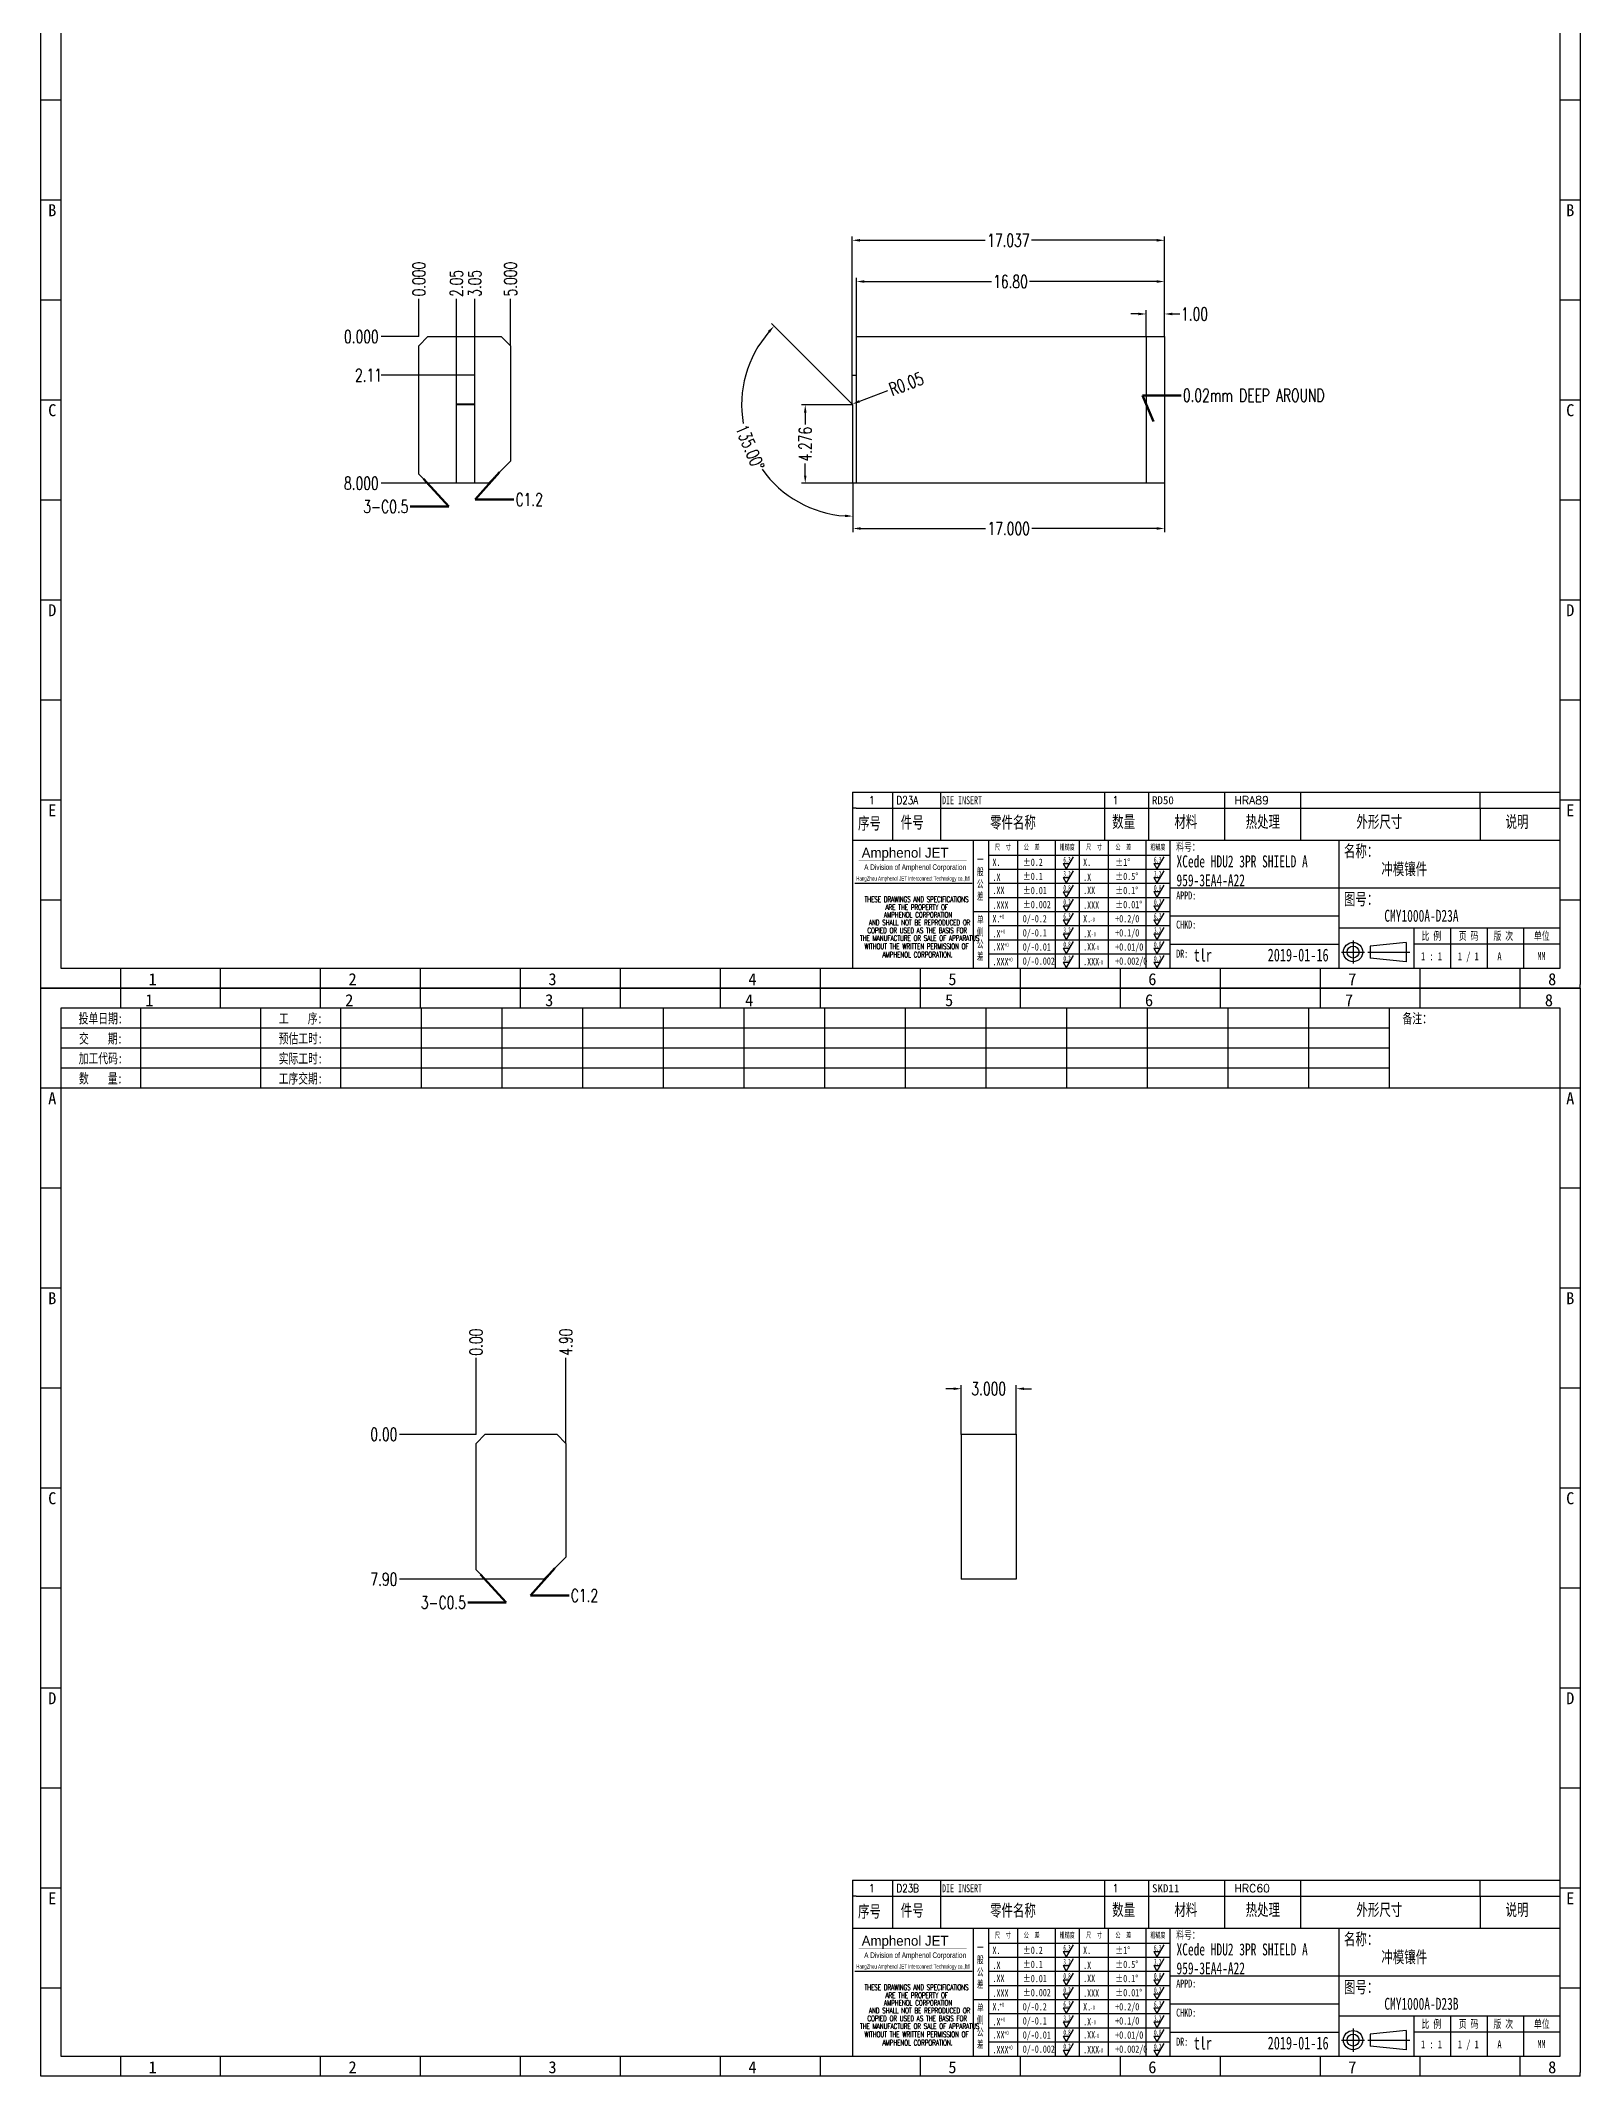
# Model space of a CAD drawing. Header units: millimetres. Extents: x -2852 to 5627, y -2271 to 1849.
# Drawn here: x -2474.4 to -2390.4, y -126.9 to -15.9 of the extents above; entities that cross this region are included whole.
import ezdxf
from ezdxf.enums import TextEntityAlignment as Align

# ---------------------------------------------------------------- set-up
doc = ezdxf.new("R2010")
doc.units = ezdxf.units.MM
doc.header["$PDSIZE"] = 3
doc.layers.add('1', color=7, linetype='Continuous')
doc.layers.add('41', color=1, linetype='Continuous')
doc.styles.add('CH', font='仿宋_GB2312_0.ttf')
doc.styles.add('jet02', font='simplex.shx', dxfattribs={"width": 0.7})
doc.styles.add('SIMPLEX', font='SIMPLEX')
doc.styles.get("Standard").update_dxf_attribs({"font": '仿宋_GB2312_0.ttf', "width": 0.7})
doc.styles.add('TEXTSTYLE_1', font='TRIUMB.TTF')
doc.styles.add('TEXTSTYLE_2', font='TRIUM.TTF')
doc.styles.add('tk', font='', dxfattribs={"width": 0.7})
doc.styles.add('tk 2', font='仿宋_GB2312_0.ttf', dxfattribs={"width": 0.65})
doc.styles.add('tk 4', font='simplex.shx', dxfattribs={"width": 0.65, "bigfont": 'bigfont.shx'})
doc.styles.get('tk').set_extended_font_data('NSimSun')
doc.dimstyles.new('jet02', dxfattribs={"dimtxt": 3.5, "dimasz": 2.1, "dimexe": 1, "dimexo": 0, "dimgap": 0.5, "dimtad": 0, "dimtoh": 1, "dimdec": 3, "dimzin": 9, "dimdsep": 46, "dimtxsty": 'jet02', "dimcen": 0, "dimclrt": 256, "dimazin": 2, "dimtfac": 1, "dimtdec": 3, "dimtofl": 0, "dimtmove": 0, "dimatfit": 1, "dimfxl": 0, "dimarcsym": 0})

# ---------------------------------------------------------------- blocks, each defined once
blk = doc.blocks.new('A3-N')
at = {"layer": '1', "color": 1}
for p, q in [((0, 0), (0, 296.73)), ((0, 296.73), (420, 296.73)), ((21.82, 291.27), (21.82, 296.73)), ((49.09, 291.27), (49.09, 296.73)), ((76.36, 291.27), (76.36, 296.73)), ((103.64, 291.27), (103.64, 296.73)), ((103.64, 291.27), (103.64, 296.73)), ((103.64, 291.27), (103.64, 296.73)), ((130.91, 291.27), (130.91, 296.73)), ((158.18, 291.27), (158.18, 296.73)), ((185.45, 291.27), (185.45, 296.73)), ((212.73, 291.27), (212.73, 296.73)), ((240, 291.27), (240, 296.73)), ((267.27, 291.27), (267.27, 296.73)), ((294.55, 291.27), (294.55, 296.73)), ((321.82, 291.27), (321.82, 296.73)), ((349.09, 291.27), (349.09, 296.73)), ((376.36, 291.27), (376.36, 296.73)), ((403.64, 291.27), (403.64, 296.73)), ((420, 296.73), (420, 1)), ((5.45, 269.45), (0, 269.45)), ((420, 269.45), (414.55, 269.45)), ((5.45, 242.18), (0, 242.18)), ((420, 242.18), (414.55, 242.18)), ((5.45, 214.91), (0, 214.91)), ((420, 214.91), (414.55, 214.91)), ((5.45, 187.64), (0, 187.64)), ((420, 187.64), (414.55, 187.64)), ((5.45, 160.36), (0, 160.36)), ((420, 160.36), (414.55, 160.36)), ((5.45, 133.09), (0, 133.09)), ((420, 133.09), (414.55, 133.09)), ((5.45, 105.82), (0, 105.82)), ((420, 105.82), (414.55, 105.82)), ((5.45, 78.55), (0, 78.55)), ((420, 78.55), (414.55, 78.55)), ((5.45, 51.27), (0, 51.27)), ((420, 51.27), (414.55, 51.27)), ((222.45, 49.09), (221.45, 49.09)), ((221.45, 49.09), (221.45, 40.36)), ((222.45, 49.09), (414.55, 49.09)), ((232.36, 49.09), (232.36, 40.36)), ((245.45, 49.09), (245.45, 40.36)), ((290.18, 49.09), (290.18, 40.36)), ((302.18, 49.09), (302.18, 40.36)), ((322.91, 49.09), (322.91, 40.36)), ((343.64, 49.09), (343.64, 40.36)), ((392.73, 40.36), (392.73, 49.09)), ((258.55, 40.36), (258.55, 5.44)), ((266.45, 40.36), (266.45, 5.44)), ((276.78, 40.36), (276.78, 5.45)), ((291.18, 40.36), (291.18, 5.45)), ((301.51, 40.37), (301.51, 5.46)), ((308.01, 40.36), (308.01, 5.45)), ((354.09, 40.36), (354.09, 5.45)), ((308.01, 32.39), (258.55, 32.39)), ((308.01, 28.54), (258.55, 28.54)), ((5.45, 24), (0, 24)), ((308.01, 24.69), (258.55, 24.69)), ((414.55, 27.27), (308.01, 27.27)), ((420, 24), (414.55, 24)), ((308.01, 16.99), (258.55, 16.99)), ((354.09, 19.63), (308.01, 19.63)), ((308.01, 13.14), (258.55, 13.14)), ((308.01, 11.99), (354.09, 11.99)), ((414.55, 16.36), (354.09, 16.36)), ((372.51, 12.49), (362.69, 11.5)), ((362.69, 11.5), (362.69, 8.23)), ((372.51, 12.49), (372.51, 7.25)), ((374.55, 16.36), (374.55, 5.45)), ((414.55, 12), (374.55, 12)), ((384.55, 16.36), (384.55, 5.45)), ((394.55, 16.36), (394.55, 5.45)), ((404.55, 16.36), (404.55, 5.45)), ((308.01, 9.29), (258.55, 9.29)), ((372.51, 7.25), (362.69, 8.23)), ((1, 0), (0, 0)), ((420, 0), (1, 0)), ((21.82, 0), (21.82, 5.45)), ((49.09, 0), (49.09, 5.45)), ((76.36, 0), (76.36, 5.45)), ((103.64, 0), (103.64, 5.45)), ((130.91, 0), (130.91, 5.45)), ((158.18, 0), (158.18, 5.45)), ((185.45, 0), (185.45, 5.45)), ((212.73, 0), (212.73, 5.45)), ((240, 0), (240, 5.45)), ((267.27, 0), (267.27, 5.45)), ((294.55, 0), (294.55, 5.45)), ((321.82, 0), (321.82, 5.45)), ((349.09, 0), (349.09, 5.45)), ((376.36, 0), (376.36, 5.45)), ((403.64, 0), (403.64, 5.45)), ((420, 0), (420, 1))]:
    blk.add_line(p, q, dxfattribs=at)
at = {"layer": '1'}
for p, q in [((414.55, 278.18), (414.55, 284.73)), ((221.45, 40.36), (221.45, 5.45)), ((221.45, 40.36), (414.55, 40.36)), ((221.45, 40.36), (414.55, 40.36)), ((254.41, 40.36), (254.41, 5.45)), ((283.28, 40.36), (283.28, 5.45)), ((308.01, 36.24), (258.55, 36.24)), ((222.08, 28.67), (254.12, 28.67)), ((308.01, 20.84), (254.41, 20.84))]:
    blk.add_line(p, q, dxfattribs=at)
at = {"layer": '1', "color": 1, "ltscale": 0.05}
for p, q in [((278.93, 34.04), (279.79, 32.56)), ((278.93, 34.04), (280.65, 34.04)), ((281.68, 35.84), (279.79, 32.56)), ((303.66, 34.05), (304.52, 32.56)), ((303.66, 34.05), (305.38, 34.05)), ((306.41, 35.84), (304.52, 32.56)), ((278.93, 30.19), (279.79, 28.71)), ((278.93, 30.19), (280.65, 30.19)), ((281.68, 31.99), (279.79, 28.71)), ((281.68, 28.14), (279.79, 24.86)), ((303.66, 30.2), (305.38, 30.2)), ((303.66, 30.2), (304.52, 28.71)), ((306.41, 31.99), (304.52, 28.71)), ((306.41, 28.14), (304.52, 24.86)), ((278.93, 26.34), (279.79, 24.86)), ((278.93, 26.34), (280.65, 26.34)), ((278.93, 22.49), (280.65, 22.49)), ((278.93, 22.49), (279.79, 21.01)), ((281.68, 24.29), (279.79, 21.01)), ((303.66, 26.35), (304.52, 24.86)), ((303.66, 26.35), (305.38, 26.35)), ((303.66, 22.5), (305.38, 22.5)), ((303.66, 22.5), (304.52, 21.01)), ((306.41, 24.29), (304.52, 21.01)), ((278.93, 18.66), (279.79, 17.17)), ((278.93, 18.66), (280.65, 18.66)), ((281.68, 20.45), (279.79, 17.17)), ((303.66, 18.66), (304.52, 17.18)), ((303.66, 18.66), (305.38, 18.66)), ((306.41, 20.46), (304.52, 17.18)), ((278.93, 14.81), (280.65, 14.81)), ((278.93, 14.81), (279.79, 13.32)), ((281.68, 16.6), (279.79, 13.32)), ((281.68, 12.75), (279.79, 9.47)), ((303.66, 14.81), (305.38, 14.81)), ((303.66, 14.81), (304.52, 13.33)), ((306.41, 16.61), (304.52, 13.33)), ((306.41, 12.76), (304.52, 9.48)), ((278.93, 10.96), (279.79, 9.47)), ((278.93, 10.96), (280.65, 10.96)), ((278.93, 7.11), (279.79, 5.62)), ((278.93, 7.11), (280.65, 7.11)), ((281.68, 8.9), (279.79, 5.62)), ((303.66, 10.96), (304.52, 9.48)), ((303.66, 10.96), (305.38, 10.96)), ((303.66, 7.11), (305.38, 7.11)), ((303.66, 7.11), (304.52, 5.63)), ((306.41, 8.91), (304.52, 5.63))]:
    blk.add_line(p, q, dxfattribs=at)
at = {"layer": '1', "color": 1, "ltscale": 0.1}
for p, q in [((358.01, 13.02), (358.01, 6.71)), ((354.86, 9.87), (361.17, 9.87)), ((362.03, 9.87), (373.54, 9.87))]:
    blk.add_line(p, q, dxfattribs=at)
at = {"layer": '1'}
blk.add_lwpolyline([(221.45, 5.45), (414.55, 5.45), (414.55, 291.27), (5.45, 291.27), (5.45, 5.45), (414.55, 5.45)], dxfattribs=at)
at = {"layer": '1', "color": 7, "linetype": 'Continuous', "const_width": 0.123}
blk.add_lwpolyline([(223.11, 34.74), (252.6, 34.76)], dxfattribs=at)
at = {"layer": '1', "color": 1}
for radius in [2.62, 1.64]:
    blk.add_circle((358.01, 9.87), radius, dxfattribs=at)
at = {"layer": '41'}
for p, q in [((27.27, 291.27), (27.27, 269.45)), ((60, 291.27), (60, 269.45)), ((81.82, 291.27), (81.82, 269.45)), ((103.82, 291.27), (103.82, 269.45)), ((125.82, 291.27), (125.82, 269.45)), ((147.82, 291.27), (147.82, 269.45)), ((169.82, 291.27), (169.82, 269.45)), ((191.82, 291.27), (191.82, 269.45)), ((213.82, 291.27), (213.82, 269.45)), ((235.82, 291.27), (235.82, 269.45)), ((257.82, 291.27), (257.82, 269.45)), ((279.82, 291.27), (279.82, 269.45)), ((301.82, 291.27), (301.82, 269.45)), ((323.82, 291.27), (323.82, 269.45)), ((345.82, 291.27), (345.82, 269.45)), ((367.82, 291.27), (367.82, 269.45)), ((367.82, 285.82), (5.45, 285.82)), ((367.82, 280.36), (5.45, 280.36)), ((367.82, 274.91), (5.45, 274.91)), ((414.55, 269.45), (5.45, 269.45))]:
    blk.add_line(p, q, dxfattribs=at)
at = {"layer": '1', "color": 1}
for s, p in [('1', (29.64, 295.11)), ('2', (84.18, 295.11)), ('3', (138.73, 295.11)), ('4', (193.27, 295.11)), ('5', (247.82, 295.11)), ('6', (302.36, 295.11)), ('7', (356.91, 295.11)), ('8', (411.45, 295.11)), ('1', (30.53, 4.11)), ('2', (85.08, 4.11)), ('3', (139.62, 4.11)), ('4', (194.17, 4.11)), ('5', (248.72, 4.11)), ('6', (303.26, 4.11)), ('7', (357.81, 4.11)), ('8', (412.35, 4.11))]:
    blk.add_text(s, height=3.27, dxfattribs=at).set_placement(p, align=Align.TOP_CENTER)
at = {"layer": '1', "style": 'tk', "width": 0.7}
for s, p in [('投单日期:', (16.36, 288.55)), ('工    序:', (70.91, 288.55)), ('备注：', (375.51, 288.55)), ('交    期:', (16.36, 283.09)), ('预估工时:', (70.91, 283.09)), ('加工代码:', (16.36, 277.64)), ('实际工时:', (70.91, 277.64)), ('数    量:', (16.36, 272.18)), ('工序交期:', (70.91, 272.18))]:
    blk.add_text(s, height=2.727, dxfattribs=at).set_placement(p, align=Align.MIDDLE)
at = {"layer": '1', "color": 1}
for s, p in [('A', (2.04, 268.36)), ('B', (2.04, 213.82)), ('C', (2.04, 159.27)), ('D', (2.04, 104.73)), ('E', (2.04, 50.18))]:
    blk.add_text(s, height=3.27, dxfattribs=at).set_placement(p, align=Align.TOP_LEFT)
for s, p in [('A', (418.37, 268.36)), ('B', (418.37, 213.82)), ('C', (418.37, 159.27)), ('D', (418.37, 104.73)), ('E', (418.37, 50.18))]:
    blk.add_text(s, height=3.27, dxfattribs=at).set_placement(p, align=Align.TOP_RIGHT)
at = {"layer": '1', "color": 1, "style": 'tk 2', "width": 0.7}
for s, height, p in [('序号', 3.273, (222.96, 43.34)), ('件号', 3.273, (234.62, 43.61)), ('零件名称', 3.273, (258.97, 43.61)), ('数量', 3.273, (292.3, 43.78)), ('材料', 3.273, (309.27, 43.78)), ('热处理', 3.273, (328.71, 43.78)), ('外形尺寸', 3.273, (358.94, 43.78)), ('说明', 3.273, (399.61, 43.78)), ('料号：', 2.182, (309.77, 37.46)), ('名称：', 3.273, (355.52, 35.79)), ('图号：', 3.273, (355.52, 22.7)), ('比 例', 2.182, (376.69, 13.18)), ('页 码', 2.182, (386.85, 13.18)), ('版 次', 2.182, (396.31, 13.18)), ('单位', 2.182, (407.35, 13.18))]:
    blk.add_text(s, height=height, dxfattribs=at).set_placement(p)
at = {"layer": '1', "color": 7, "linetype": 'Continuous', "style": 'TEXTSTYLE_1'}
blk.add_text('Amphenol JET', height=2.7, dxfattribs=at).set_placement((223.96, 35.61))
at = {"layer": '1', "color": 7, "linetype": 'Continuous'}
for s, height, style, width, p in [('A Division of Amphenol Corporation', 1.5, 'TEXTSTYLE_2', 0.7, (224.64, 32.29)), ('HangZhou Amphenol JET Interconnect Technology co.,ltd ', 1.2, 'TEXTSTYLE_2', 0.6, (222.47, 29.36)), ('THESE DRAWINGS AND SPECIFICATIONS', 1.5, 'tk 4', 0.6, (224.73, 23.52)), ('ARE THE PROPERTY OF', 1.5, 'tk 4', 0.6, (230.45, 21.35)), ('AND SHALL NOT BE REPRODUCED OR', 1.5, 'tk 4', 0.6, (225.95, 17.17)), ('AMPHENOL CORPORATION', 1.5, 'tk 4', 0.6, (230.04, 19.27)), ('THE MANUFACTURE OR SALE OF APPARATUS', 1.5, 'tk 4', 0.6, (223.5, 12.92)), ('WITHOUT THE WRITTEN PERMISSION OF', 1.5, 'tk 4', 0.6, (224.73, 10.67)), ('COPIED OR USED AS THE BASIS FOR', 1.5, 'tk 4', 0.6, (225.54, 15.02)), ('AMPHENOL CORPORATION.', 1.5, 'tk 4', 0.6, (229.63, 8.4))]:
    blk.add_text(s, height=height, dxfattribs=dict(at, style=style, width=width)).set_placement(p)
at = {"layer": '1', "color": 1, "style": 'tk 2', "width": 0.7}
for s, p in [('X.', (259.64, 34.37)), ('%%P0.2', (267.9, 34.37)), ('X.', (284.37, 34.37)), ('%%P1%%D', (293.12, 34.37)), ('.X', (259.64, 30.28)), ('%%P0.1', (267.9, 30.52)), ('%%P0.01', (267.9, 26.67)), ('.X', (284.37, 30.28)), ('%%P0.5%%D', (293.12, 30.52)), ('%%P0.1%%D', (293.12, 26.67)), ('.XX', (259.64, 26.71)), ('.XXX', (259.64, 22.68)), ('%%P0.002', (267.9, 22.82)), ('.XX', (284.37, 26.71)), ('.XXX', (284.37, 22.68)), ('%%P0.01%%D', (293.12, 22.82)), ('X.', (259.64, 18.97)), ('0/-0.2', (267.9, 18.97)), ('X.', (284.37, 18.97)), ('+0.2/0', (293.12, 18.97)), ('.X', (259.64, 14.88)), ('.XX', (259.64, 11.31)), ('0/-0.1', (267.9, 15.12)), ('0/-0.01', (267.9, 11.27)), ('.X', (284.37, 14.88)), ('.XX', (284.37, 11.31)), ('+0.1/0', (293.12, 15.12)), ('+0.01/0', (293.12, 11.27)), ('.XXX', (259.64, 7.28)), ('0/-0.002', (267.9, 7.42)), ('.XXX', (284.37, 7.28)), ('+0.002/0', (293.12, 7.42))]:
    blk.add_text(s, height=2, dxfattribs=at).set_placement(p, align=Align.MIDDLE_LEFT)
at = {"layer": '1', "color": 1, "ltscale": 0.05, "style": 'tk 2', "width": 0.5}
for s, p in [('6.3', (279.01, 34.26)), ('6.3', (303.74, 34.27)), ('3.2', (279.01, 30.41)), ('0.8', (279.01, 26.56)), ('3.2', (303.74, 30.42)), ('0.8', (303.74, 26.57)), ('0.2', (279.01, 22.71)), ('0.2', (303.74, 22.72)), ('6.3', (279.01, 18.87)), ('6.3', (303.74, 18.88)), ('3.2', (279.01, 15.02)), ('0.8', (279.01, 11.17)), ('3.2', (303.74, 15.03)), ('0.8', (303.74, 11.18)), ('0.2', (279.01, 7.32)), ('0.2', (303.74, 7.33))]:
    blk.add_text(s, height=1.6, dxfattribs=at).set_placement(p)
at = {"layer": '1', "style": 'tk 2', "width": 0.7}
for s, p in [('APPD:', (309.77, 24.21)), ('CHKD:', (309.77, 16.27)), ('DR:', (309.77, 8.35))]:
    blk.add_text(s, height=2.182, dxfattribs=at).set_placement(p)
at = {"layer": '1', "color": 7, "style": 'tk 2', "width": 0.7}
blk.add_text('MM', height=2.182, dxfattribs=at).set_placement((408.31, 7.75))
at = {"layer": '1', "color": 1, "ltscale": 0.05, "char_height": 1.5, "width": 6.3627, "attachment_point": 1, "style": 'tk 2'}
for s, insert in [('尺  寸', (260.31, 39.25)), ('公  差', (268.17, 39.25)), ('粗糙度', (277.98, 39.25)), ('尺  寸', (285.2, 39.25)), ('公  差', (293.18, 39.25)), ('粗糙度', (302.71, 39.26))]:
    blk.add_mtext(s, dxfattribs=dict(at, insert=insert))
at = {"layer": '1', "ltscale": 0.05, "char_height": 2, "width": 2.5195, "attachment_point": 1, "style": 'tk 2'}
for s, insert in [('一般公差', (255.39, 36.11)), ('单侧公差', (255.39, 19.71))]:
    blk.add_mtext(s, dxfattribs=dict(at, insert=insert))
at = {"layer": '1', "color": 1, "ltscale": 0.05, "char_height": 1.2, "width": 5.1396, "attachment_point": 1, "line_spacing_factor": 0.8, "style": 'tk 2'}
for s, insert in [('+0', (261.58, 20.13)), ('-0', (286.31, 19.33)), ('+0', (261.88, 16.09)), ('+0', (262.79, 12.45)), ('-0', (286.61, 15.29)), ('-0', (287.51, 11.65)), ('+0', (263.87, 8.44)), ('-0', (288.59, 7.64))]:
    blk.add_mtext(s, dxfattribs=dict(at, insert=insert))
at = {"layer": '1', "style": 'tk 2', "width": 0.7}
for tag, p in [('PATR-NO1', (309.84, 32.96)), ('TITLE', (365.74, 30.9)), ('PATR-NO2', (309.84, 27.81)), ('DWG-NO:', (366.54, 18.14))]:
    blk.add_attdef(tag, p, '', height=3.27, dxfattribs=at)
at = {"layer": '1', "color": 1, "style": 'tk 2', "width": 0.7}
for tag, p in [('DRAW', (314.55, 7.27)), ('DATE', (334.72, 7.32))]:
    blk.add_attdef(tag, p, '', height=3.49, dxfattribs=at)
at = {"layer": '1', "style": 'tk 2', "width": 0.7}
for tag, p in [('SCALE', (376.55, 8.73)), ('SHEET', (386.6, 8.72)), ('REV', (397.38, 8.73))]:
    blk.add_attdef(tag, text='', height=2.18, dxfattribs=at).set_placement(p, align=Align.MIDDLE_LEFT)
blk = doc.blocks.new('FB3')
at = {"layer": '1', "color": 1}
for p, q in [((0, 4.36), (193.09, 4.36)), ((0, 4.36), (0, 0)), ((10.91, 4.36), (10.91, 0)), ((24, 4.36), (24, 0)), ((68.73, 4.36), (68.73, 0)), ((80.73, 4.36), (80.73, 0)), ((101.45, 4.36), (101.45, 0)), ((122.18, 4.36), (122.18, 0)), ((171.27, 0), (171.27, 4.36))]:
    blk.add_line(p, q, dxfattribs=at)
at = {"layer": '1'}
for tag, style, p in [('ITEM', 'SIMPLEX', (4.36, 2.18)), ('PARTNO', 'SIMPLEX', (12, 2.18)), ('QTY', 'SIMPLEX', (74.18, 2.18)), ('MATL', 'CH', (81.72, 2.18)), ('FINISH', 'SIMPLEX', (104.17, 2.18)), ('SPEC', 'SIMPLEX', (130.91, 2.18)), ('REMARK', 'SIMPLEX', (174.06, 2.18))]:
    blk.add_attdef(tag, text='', height=2.18, dxfattribs=dict(at, style=style)).set_placement(p, align=Align.MIDDLE_LEFT)
at = {"layer": '1', "style": 'tk', "width": 0.7}
blk.add_attdef('DIE', text='', height=2.18, dxfattribs=at).set_placement((24.43, 2.18), align=Align.MIDDLE_LEFT)
blk = doc.blocks.new('*D991')
at = {"layer": '41', "ltscale": 0.05}
blk.add_line((-1538.57, -2484.45), (-1540.63, -2484.45), dxfattribs=at)
at = {"layer": 'Defpoints', "color": 0, "ltscale": 0.05}
for p in [(-1540.63, -2484.45), (-1538.57, -2484.45), (-1538.57, -2484.45)]:
    blk.add_point(p, dxfattribs=at)
at = {"layer": '41', "ltscale": 0.05, "insert": (-1541.71, -2484.45), "char_height": 0.7, "attachment_point": 5, "style": 'jet02'}
blk.add_mtext('0.000', dxfattribs=at)
blk = doc.blocks.new('*D992')
at = {"layer": '41', "ltscale": 0.05}
blk.add_line((-1538.07, -2492.45), (-1540.63, -2492.45), dxfattribs=at)
at = {"layer": 'Defpoints', "color": 0, "ltscale": 0.05}
for p in [(-1538.57, -2484.45), (-1540.63, -2492.45), (-1538.07, -2492.45)]:
    blk.add_point(p, dxfattribs=at)
at = {"layer": '41', "ltscale": 0.05, "insert": (-1541.71, -2492.45), "char_height": 0.7, "attachment_point": 5, "style": 'jet02'}
blk.add_mtext('8.000', dxfattribs=at)
blk = doc.blocks.new('*D993')
at = {"layer": '41', "ltscale": 0.05}
blk.add_line((-1536.52, -2486.56), (-1540.63, -2486.56), dxfattribs=at)
at = {"layer": 'Defpoints', "color": 0, "ltscale": 0.05}
for p in [(-1538.57, -2484.45), (-1540.63, -2486.56), (-1536.52, -2486.56)]:
    blk.add_point(p, dxfattribs=at)
at = {"layer": '41', "ltscale": 0.05, "insert": (-1541.32, -2486.56), "char_height": 0.7, "attachment_point": 5, "style": 'jet02'}
blk.add_mtext('2.11', dxfattribs=at)
blk = doc.blocks.new('*D994')
at = {"layer": '41', "ltscale": 0.05}
blk.add_line((-1538.57, -2484.45), (-1538.57, -2482.4), dxfattribs=at)
at = {"layer": 'Defpoints', "color": 0, "ltscale": 0.05}
for p in [(-1538.57, -2482.4), (-1538.57, -2484.45), (-1538.57, -2484.45)]:
    blk.add_point(p, dxfattribs=at)
at = {"layer": '41', "ltscale": 0.05, "insert": (-1538.57, -2481.32), "char_height": 0.7, "attachment_point": 5, "rotation": 90, "style": 'jet02'}
blk.add_mtext('0.000', dxfattribs=at)
blk = doc.blocks.new('*D995')
at = {"layer": '41', "ltscale": 0.05}
blk.add_line((-1536.52, -2486.56), (-1536.52, -2482.4), dxfattribs=at)
at = {"layer": 'Defpoints', "color": 0, "ltscale": 0.05}
for p in [(-1536.52, -2482.4), (-1538.57, -2484.45), (-1536.52, -2486.56)]:
    blk.add_point(p, dxfattribs=at)
at = {"layer": '41', "ltscale": 0.05, "insert": (-1536.52, -2481.55), "char_height": 0.7, "attachment_point": 5, "rotation": 90, "style": 'jet02'}
blk.add_mtext('2.05', dxfattribs=at)
blk = doc.blocks.new('*D996')
at = {"layer": '41', "ltscale": 0.05}
blk.add_line((-1535.52, -2486.56), (-1535.52, -2482.4), dxfattribs=at)
at = {"layer": 'Defpoints', "color": 0, "ltscale": 0.05}
for p in [(-1535.52, -2482.4), (-1538.57, -2484.45), (-1535.52, -2486.56)]:
    blk.add_point(p, dxfattribs=at)
at = {"layer": '41', "ltscale": 0.05, "insert": (-1535.52, -2481.55), "char_height": 0.7, "attachment_point": 5, "rotation": 90, "style": 'jet02'}
blk.add_mtext('3.05', dxfattribs=at)
blk = doc.blocks.new('*D997')
at = {"layer": '41', "ltscale": 0.05}
blk.add_line((-1533.57, -2484.95), (-1533.57, -2482.4), dxfattribs=at)
at = {"layer": 'Defpoints', "color": 0, "ltscale": 0.05}
for p in [(-1533.57, -2482.4), (-1538.57, -2484.45), (-1533.57, -2484.95)]:
    blk.add_point(p, dxfattribs=at)
at = {"layer": '41', "ltscale": 0.05, "insert": (-1533.57, -2481.32), "char_height": 0.7, "attachment_point": 5, "rotation": 90, "style": 'jet02'}
blk.add_mtext('5.000', dxfattribs=at)
blk = doc.blocks.new('*D998')
at = {"layer": '41', "ltscale": 0.05}
for p, q in [((-1514.89, -2492.45), (-1514.89, -2495.12)), ((-1497.89, -2492.45), (-1497.89, -2495.12)), ((-1514.47, -2494.92), (-1507.66, -2494.92)), ((-1498.31, -2494.92), (-1505.13, -2494.92))]:
    blk.add_line(p, q, dxfattribs=at)
for points in [[(-1514.47, -2494.85), (-1514.47, -2494.99), (-1514.89, -2494.92)], [(-1498.31, -2494.85), (-1498.31, -2494.99), (-1497.89, -2494.92)]]:
    blk.add_solid(points, dxfattribs=at)
at = {"layer": 'Defpoints', "color": 0, "ltscale": 0.05}
for p in [(-1514.89, -2492.45), (-1497.89, -2492.45), (-1497.89, -2494.92)]:
    blk.add_point(p, dxfattribs=at)
at = {"layer": '41', "ltscale": 0.05, "insert": (-1506.39, -2494.92), "char_height": 0.7, "attachment_point": 5, "style": 'jet02'}
blk.add_mtext('17.000', dxfattribs=at)
blk = doc.blocks.new('*D999')
at = {"layer": '41', "ltscale": 0.05}
for p, q in [((-1514.69, -2484.45), (-1514.69, -2481.25)), ((-1514.27, -2481.45), (-1507.33, -2481.45)), ((-1498.31, -2481.45), (-1505.26, -2481.45)), ((-1497.89, -2484.45), (-1497.89, -2481.25))]:
    blk.add_line(p, q, dxfattribs=at)
for points in [[(-1514.27, -2481.38), (-1514.27, -2481.52), (-1514.69, -2481.45)], [(-1498.31, -2481.38), (-1498.31, -2481.52), (-1497.89, -2481.45)]]:
    blk.add_solid(points, dxfattribs=at)
at = {"layer": 'Defpoints', "color": 0, "ltscale": 0.05}
for p in [(-1497.89, -2481.45), (-1514.69, -2484.45), (-1497.89, -2484.45)]:
    blk.add_point(p, dxfattribs=at)
at = {"layer": '41', "ltscale": 0.05, "insert": (-1506.29, -2481.45), "char_height": 0.7, "attachment_point": 5, "style": 'jet02'}
blk.add_mtext('16.80', dxfattribs=at)
blk = doc.blocks.new('*D1000')
at = {"layer": '41', "ltscale": 0.05}
for p, q in [((-1499.31, -2483.22), (-1499.73, -2483.22)), ((-1498.89, -2484.45), (-1498.89, -2483.02)), ((-1497.89, -2484.45), (-1497.89, -2483.02)), ((-1497.47, -2483.22), (-1497.05, -2483.22))]:
    blk.add_line(p, q, dxfattribs=at)
for points in [[(-1499.31, -2483.15), (-1499.31, -2483.29), (-1498.89, -2483.22)], [(-1497.47, -2483.15), (-1497.47, -2483.29), (-1497.89, -2483.22)]]:
    blk.add_solid(points, dxfattribs=at)
at = {"layer": 'Defpoints', "color": 0, "ltscale": 0.05}
for p in [(-1497.89, -2483.22), (-1498.89, -2484.45), (-1497.89, -2484.45)]:
    blk.add_point(p, dxfattribs=at)
at = {"layer": '41', "ltscale": 0.05, "insert": (-1496.25, -2483.22), "char_height": 0.7, "attachment_point": 5, "style": 'jet02'}
blk.add_mtext('1.00', dxfattribs=at)
blk = doc.blocks.new('*D1001')
at = {"layer": '41', "ltscale": 0.05}
for p, q in [((-1514.93, -2486.56), (-1514.93, -2479)), ((-1514.51, -2479.2), (-1507.68, -2479.2)), ((-1498.31, -2479.2), (-1505.15, -2479.2)), ((-1497.89, -2484.45), (-1497.89, -2479))]:
    blk.add_line(p, q, dxfattribs=at)
for points in [[(-1514.51, -2479.13), (-1514.51, -2479.27), (-1514.93, -2479.2)], [(-1498.31, -2479.13), (-1498.31, -2479.27), (-1497.89, -2479.2)]]:
    blk.add_solid(points, dxfattribs=at)
at = {"layer": 'Defpoints', "color": 0, "ltscale": 0.05}
for p in [(-1497.89, -2479.2), (-1497.89, -2484.45), (-1514.93, -2486.56)]:
    blk.add_point(p, dxfattribs=at)
at = {"layer": '41', "ltscale": 0.05, "insert": (-1506.41, -2479.2), "char_height": 0.7, "attachment_point": 5, "style": 'jet02'}
blk.add_mtext('17.037', dxfattribs=at)
blk = doc.blocks.new('*D1002')
at = {"layer": '41', "ltscale": 0.05}
for p, q in [((-1514.89, -2488.18), (-1517.69, -2488.18)), ((-1517.49, -2488.6), (-1517.49, -2489.25)), ((-1517.49, -2492.03), (-1517.49, -2491.38)), ((-1514.89, -2492.45), (-1517.69, -2492.45))]:
    blk.add_line(p, q, dxfattribs=at)
for points in [[(-1517.56, -2488.6), (-1517.42, -2488.6), (-1517.49, -2488.18)], [(-1517.56, -2492.03), (-1517.42, -2492.03), (-1517.49, -2492.45)]]:
    blk.add_solid(points, dxfattribs=at)
at = {"layer": 'Defpoints', "color": 0, "ltscale": 0.05}
for p in [(-1514.89, -2488.18), (-1517.49, -2492.45), (-1514.89, -2492.45)]:
    blk.add_point(p, dxfattribs=at)
at = {"layer": '41', "ltscale": 0.05, "insert": (-1517.49, -2490.32), "char_height": 0.7, "attachment_point": 5, "rotation": 90, "style": 'jet02'}
blk.add_mtext('4.276', dxfattribs=at)
blk = doc.blocks.new('*D1003')
at = {"layer": '41', "ltscale": 0.05}
for p, q in [((-1514.93, -2488.14), (-1519.33, -2483.74)), ((-1514.89, -2492.45), (-1514.89, -2494.45))]:
    blk.add_line(p, q, dxfattribs=at)
for start, end in [(138.965, 189.6666), (215.3334, 266.035)]:
    blk.add_arc((-1514.89, -2488.18), 6.07, start, end, dxfattribs=at)
for points in [[(-1519.52, -2484.14), (-1519.42, -2484.24), (-1519.19, -2483.88)], [(-1515.31, -2494.16), (-1515.32, -2494.3), (-1514.89, -2494.25)]]:
    blk.add_solid(points, dxfattribs=at)
at = {"layer": 'Defpoints', "color": 0, "ltscale": 0.05}
for p in [(-1520.96, -2488.18), (-1514.93, -2488.14), (-1514.89, -2488.18), (-1514.89, -2488.18), (-1514.89, -2492.45)]:
    blk.add_point(p, dxfattribs=at)
at = {"layer": '41', "ltscale": 0.05, "insert": (-1520.5, -2490.5), "char_height": 0.7, "attachment_point": 5, "rotation": 292.5, "style": 'jet02'}
blk.add_mtext('135.00°', dxfattribs=at)
blk = doc.blocks.new('*D1004')
at = {"layer": '41', "ltscale": 0.05}
blk.add_line((-1513, -2487.41), (-1514.53, -2487.99), dxfattribs=at)
blk.add_solid([(-1514.56, -2487.92), (-1514.51, -2488.05), (-1514.93, -2488.14)], dxfattribs=at)
at = {"layer": 'Defpoints', "color": 0, "ltscale": 0.05}
for p in [(-1514.88, -2488.12), (-1514.93, -2488.14)]:
    blk.add_point(p, dxfattribs=at)
at = {"layer": '41', "ltscale": 0.05, "insert": (-1511.98, -2487.03), "char_height": 0.7, "attachment_point": 5, "rotation": 20.576, "style": 'jet02'}
blk.add_mtext('R0.05', dxfattribs=at)
blk = doc.blocks.new('*D1005')
at = {"layer": '41', "ltscale": 0.05}
blk.add_line((-1535.45, -2544.33), (-1539.63, -2544.33), dxfattribs=at)
at = {"layer": 'Defpoints', "color": 0, "ltscale": 0.05}
for p in [(-1539.63, -2544.33), (-1535.45, -2544.33), (-1535.45, -2544.33)]:
    blk.add_point(p, dxfattribs=at)
at = {"layer": '41', "ltscale": 0.05, "insert": (-1540.48, -2544.33), "char_height": 0.7, "attachment_point": 5, "style": 'jet02'}
blk.add_mtext('0.00', dxfattribs=at)
blk = doc.blocks.new('*D1006')
at = {"layer": '41', "ltscale": 0.05}
blk.add_line((-1534.95, -2552.23), (-1539.63, -2552.23), dxfattribs=at)
at = {"layer": 'Defpoints', "color": 0, "ltscale": 0.05}
for p in [(-1535.45, -2544.33), (-1539.63, -2552.23), (-1534.95, -2552.23)]:
    blk.add_point(p, dxfattribs=at)
at = {"layer": '41', "ltscale": 0.05, "insert": (-1540.48, -2552.23), "char_height": 0.7, "attachment_point": 5, "style": 'jet02'}
blk.add_mtext('7.90', dxfattribs=at)
blk = doc.blocks.new('*D1007')
at = {"layer": '41', "ltscale": 0.05}
blk.add_line((-1535.45, -2544.33), (-1535.45, -2540.15), dxfattribs=at)
at = {"layer": 'Defpoints', "color": 0, "ltscale": 0.05}
for p in [(-1535.45, -2540.15), (-1535.45, -2544.33), (-1535.45, -2544.33)]:
    blk.add_point(p, dxfattribs=at)
at = {"layer": '41', "ltscale": 0.05, "insert": (-1535.45, -2539.3), "char_height": 0.7, "attachment_point": 5, "rotation": 90, "style": 'jet02'}
blk.add_mtext('0.00', dxfattribs=at)
blk = doc.blocks.new('*D1008')
at = {"layer": '41', "ltscale": 0.05}
blk.add_line((-1530.55, -2544.83), (-1530.55, -2540.15), dxfattribs=at)
at = {"layer": 'Defpoints', "color": 0, "ltscale": 0.05}
for p in [(-1530.55, -2540.15), (-1535.45, -2544.33), (-1530.55, -2544.83)]:
    blk.add_point(p, dxfattribs=at)
at = {"layer": '41', "ltscale": 0.05, "insert": (-1530.55, -2539.3), "char_height": 0.7, "attachment_point": 5, "rotation": 90, "style": 'jet02'}
blk.add_mtext('4.90', dxfattribs=at)
blk = doc.blocks.new('*D1009')
at = {"layer": '41', "ltscale": 0.05}
for p, q in [((-1509.4, -2541.84), (-1509.82, -2541.84)), ((-1508.98, -2544.33), (-1508.98, -2541.64)), ((-1505.98, -2544.33), (-1505.98, -2541.64)), ((-1505.56, -2541.84), (-1505.14, -2541.84))]:
    blk.add_line(p, q, dxfattribs=at)
for points in [[(-1509.4, -2541.77), (-1509.4, -2541.91), (-1508.98, -2541.84)], [(-1505.56, -2541.77), (-1505.56, -2541.91), (-1505.98, -2541.84)]]:
    blk.add_solid(points, dxfattribs=at)
at = {"layer": 'Defpoints', "color": 0, "ltscale": 0.05}
for p in [(-1508.98, -2541.84), (-1508.98, -2544.33), (-1505.98, -2544.33)]:
    blk.add_point(p, dxfattribs=at)
at = {"layer": '41', "ltscale": 0.05, "insert": (-1507.48, -2541.84), "char_height": 0.7, "attachment_point": 5, "style": 'jet02'}
blk.add_mtext('3.000', dxfattribs=at)

msp = doc.modelspace()

# ---------------------------------------------------------------- linework, layer by layer
at = {"layer": '1', "ltscale": 0.05}
for p, q in [((-2429.901, -40.0232), (-2429.901, -32.0232)), ((-2429.901, -32.0232), (-2413.101, -32.0232)), ((-2413.101, -32.0232), (-2413.101, -40.0232)), ((-2450.7315, -34.1332), (-2451.7315, -34.1332)), ((-2451.7315, -40.0232), (-2451.7315, -34.1332)), ((-2450.7315, -40.0232), (-2450.7315, -34.1332)), ((-2430.1385, -35.689), (-2430.1385, -34.1332)), ((-2430.1385, -34.1332), (-2429.901, -34.1332)), ((-2450.7315, -35.7097), (-2451.7315, -35.7097)), ((-2450.7315, -35.7472), (-2451.7315, -35.7472)), ((-2430.101, -35.7472), (-2430.1239, -35.7244)), ((-2430.101, -40.0232), (-2430.101, -35.7472)), ((-2413.101, -40.0232), (-2430.101, -40.0232)), ((-2424.1849, -91.8974), (-2421.1849, -91.8974)), ((-2424.1849, -91.8974), (-2424.1849, -99.7974)), ((-2421.1849, -91.8974), (-2421.1849, -99.7974)), ((-2421.1849, -99.7974), (-2424.1849, -99.7974))]:
    msp.add_line(p, q, dxfattribs=at)
at = {"layer": '1', "color": 3, "ltscale": 0.05}
msp.add_line((-2414.101, -32.0232), (-2414.101, -40.0232), dxfattribs=at)
at = {"layer": '1', "ltscale": 0.05}
for points in [[(-2448.7815, -32.5232), (-2448.7815, -38.8232), (-2449.9815, -40.0232), (-2453.2815, -40.0232), (-2453.7815, -39.5232), (-2453.7815, -32.5232), (-2453.2815, -32.0232), (-2449.2815, -32.0232)], [(-2445.7574, -92.3974), (-2445.7574, -98.5974), (-2446.9574, -99.7974), (-2450.1574, -99.7974), (-2450.6574, -99.2974), (-2450.6574, -92.3974), (-2450.1574, -91.8974), (-2446.2574, -91.8974)]]:
    msp.add_lwpolyline(points, close=True, dxfattribs=at)
msp.add_arc((-2430.0885, -35.689), 0.05, 180, 225, dxfattribs=at)

# ---------------------------------------------------------------- block references
at = {"layer": '1', "ltscale": 0.05, "xscale": 0.2000000000000455, "yscale": 0.2000000000000455, "zscale": 0.2000000000000455}
for p, values in [((-2474.4107, -67.5672), {'DWG-NO:': 'CMY1000A-D23A', 'TITLE': '冲模镶件', 'REV': 'A', 'SHEET': '1 / 1', 'DRAW': 'tlr', 'DATE': '2019-01-16', 'PATR-NO1': 'XCede HDU2 3PR SHIELD A', 'PATR-NO2': '959-3EA4-A22', 'SCALE': '1 : 1'}), ((-2474.4107, -126.9126), {'DWG-NO:': 'CMY1000A-D23B', 'TITLE': '冲模镶件', 'REV': 'A', 'SHEET': '1 / 1', 'DRAW': 'tlr', 'DATE': '2019-01-16', 'PATR-NO1': 'XCede HDU2 3PR SHIELD A', 'PATR-NO2': '959-3EA4-A22', 'SCALE': '1 : 1'})]:
    msp.add_blockref('A3-N', p, dxfattribs=at).add_auto_attribs(values)
at = {"layer": '1', "ltscale": 0.05}
ref = msp.add_blockref('FB3', (-2430.1198, -57.749), dxfattribs=dict(at, xscale=0.2000000000000455, yscale=0.2000000000000455, zscale=0.2000000000000455))
ref.add_attrib('PARTNO', 'D23A', dxfattribs={"height": 0.43636, "style": 'SIMPLEX', "width": 0.8}).set_placement((-2427.7198, -57.3126), align=Align.MIDDLE_LEFT)
ref.add_attrib('ITEM', '1', dxfattribs={"height": 0.4364, "style": 'SIMPLEX'}).set_placement((-2429.2471, -57.3126), align=Align.MIDDLE_LEFT)
ref.add_attrib('DIE', 'DIE INSERT', dxfattribs={"height": 0.43636, "style": 'tk', "width": 0.7}).set_placement((-2425.2338, -57.3126), align=Align.MIDDLE_LEFT)
ref.add_attrib('QTY', '1', dxfattribs={"height": 0.4364, "style": 'SIMPLEX'}).set_placement((-2415.9599, -57.3126), align=Align.MIDDLE_LEFT)
ref.add_attrib('MATL', 'RD50', dxfattribs={"height": 0.43636, "style": 'CH'}).set_placement((-2413.7766, -57.3126), align=Align.MIDDLE_LEFT)
ref.add_attrib('FINISH', 'HRA89', dxfattribs={"height": 0.43636, "style": 'SIMPLEX'}).set_placement((-2409.2853, -57.3126), align=Align.MIDDLE_LEFT)
ref = msp.add_blockref('FB3', (-2430.1198, -117.0944), dxfattribs=dict(at, xscale=0.2000000000000455, yscale=0.2000000000000455, zscale=0.2000000000000455))
ref.add_attrib('PARTNO', 'D23B', dxfattribs={"height": 0.43636, "style": 'SIMPLEX', "width": 0.8}).set_placement((-2427.7198, -116.6581), align=Align.MIDDLE_LEFT)
ref.add_attrib('ITEM', '1', dxfattribs={"height": 0.4364, "style": 'SIMPLEX'}).set_placement((-2429.2471, -116.6581), align=Align.MIDDLE_LEFT)
ref.add_attrib('DIE', 'DIE INSERT', dxfattribs={"height": 0.43636, "style": 'tk', "width": 0.7}).set_placement((-2425.2338, -116.6581), align=Align.MIDDLE_LEFT)
ref.add_attrib('QTY', '1', dxfattribs={"height": 0.4364, "style": 'SIMPLEX'}).set_placement((-2415.9599, -116.6581), align=Align.MIDDLE_LEFT)
ref.add_attrib('MATL', 'SKD11', dxfattribs={"height": 0.43636, "style": 'CH'}).set_placement((-2413.7766, -116.6581), align=Align.MIDDLE_LEFT)
ref.add_attrib('FINISH', 'HRC60', dxfattribs={"height": 0.43636, "style": 'SIMPLEX'}).set_placement((-2409.2853, -116.6581), align=Align.MIDDLE_LEFT)

# ---------------------------------------------------------------- texts
at = {"layer": '41', "ltscale": 0.05, "char_height": 0.7, "style": 'jet02'}
for s, insert, attachment_point in [('0.02mm DEEP AROUND', (-2412.094, -35.2302), 4), ('3-C0.5', (-2454.3479, -41.2928), 6), ('C1.2', (-2448.502, -40.9114), 4), ('3-C0.5', (-2451.2142, -101.0714), 6), ('C1.2', (-2445.4868, -100.6902), 4)]:
    msp.add_mtext(s, dxfattribs=dict(at, insert=insert, attachment_point=attachment_point))

# ---------------------------------------------------------------- dimensions: what is measured, and where the dimension line sits
at = {"layer": '41', "ltscale": 0.05}
for base, p1, p2, override, picture, middle, set_off in [((-2413.1010007367, -26.7678519042), (-2430.1385007366, -34.1332299713), (-2413.1010007367, -32.0232299716), {"dimscale": 0.2, "dimtoh": 0, "dimzin": 1, "dimclrd": 256, "dimclre": 256, "dimadec": 3, "dimazin": 0, "dimatfit": 3, "dimlwd": 65535, "dimlwe": 65535}, '*D1001', (-2421.6197507367, -26.7678519042), (-915.2077048823, 2452.4298167741)), ((-2413.101, -29.0172), (-2429.901, -32.0232), (-2413.101, -32.0232), {"dimscale": 0.2, "dimtoh": 0, "dimdec": 2, "dimzin": 1, "dimclrd": 256, "dimclre": 256, "dimazin": 0, "dimatfit": 3, "dimlwd": 65535, "dimlwe": 65535}, '*D999', (-2421.501, -29.0172), (-915.2077, 2452.4298)), ((-2413.101, -30.7935), (-2414.101, -32.0232), (-2413.101, -32.0232), {"dimscale": 0.2, "dimtoh": 0, "dimdec": 2, "dimzin": 1, "dimclrd": 256, "dimclre": 256, "dimazin": 0, "dimatfit": 3, "dimlwd": 65535, "dimlwe": 65535}, '*D1000', (-2411.461, -30.7935), (-915.2077, 2452.4298)), ((-2413.101, -42.4908), (-2430.101, -40.0232), (-2413.101, -40.0232), {"dimscale": 0.2, "dimtoh": 0, "dimzin": 1, "dimclrd": 256, "dimclre": 256, "dimadec": 3, "dimazin": 0, "dimatfit": 3, "dimlwd": 65535, "dimlwe": 65535}, '*D998', (-2421.601, -42.4908), (-915.2077, 2452.4298)), ((-2424.1849, -89.415), (-2421.1849, -91.8974), (-2424.1849, -91.8974), {"dimscale": 0.2, "dimtoh": 0, "dimzin": 1, "dimclrd": 256, "dimclre": 256, "dimadec": 3, "dimazin": 0, "dimatfit": 3, "dimlwd": 65535, "dimlwe": 65535}, '*D1009', (-2422.6849, -89.415), (-915.2077, 2452.4298))]:
    dim = msp.add_linear_dim(base=base, p1=p1, p2=p2, dimstyle='jet02', override=override, dxfattribs=at)
    dim.commit()
    dim.dimension.update_dxf_attribs({"geometry": picture, "text_midpoint": middle, "insert": set_off})
for feature_location, offset, dtype, origin, override, picture, middle, set_off in [((-2453.7815232789, -32.0232299716), (0, 2.0531570555), 1, (-2453.7815232789, -32.0232299716), {"dimscale": 0.2, "dimtoh": 0, "dimzin": 1, "dimclrd": 256, "dimclre": 256, "dimadec": 3, "dimazin": 0, "dimatfit": 3, "dimlwd": 65535, "dimlwe": 65535}, '*D994', (-2453.7815232789, -28.8900729161), (-915.2077048823, 2452.4298167741)), ((-2448.7815, -32.5232), (0, 2.5532), 1, (-2453.7815, -32.0232), {"dimscale": 0.2, "dimtoh": 0, "dimzin": 1, "dimclrd": 256, "dimclre": 256, "dimadec": 3, "dimazin": 0, "dimatfit": 3, "dimlwd": 65535, "dimlwe": 65535}, '*D997', (-2448.7815, -28.8901), (-915.2077, 2452.4298)), ((-2451.7315, -34.1332), (0, 4.1632), 1, (-2453.7815, -32.0232), {"dimscale": 0.2, "dimtoh": 0, "dimdec": 2, "dimzin": 1, "dimclrd": 256, "dimclre": 256, "dimazin": 0, "dimatfit": 3, "dimlwd": 65535, "dimlwe": 65535}, '*D995', (-2451.7315, -29.1234), (-915.2077, 2452.4298)), ((-2450.7315, -34.1332), (0, 4.1632), 1, (-2453.7815, -32.0232), {"dimscale": 0.2, "dimtoh": 0, "dimdec": 2, "dimzin": 1, "dimclrd": 256, "dimclre": 256, "dimazin": 0, "dimatfit": 3, "dimlwd": 65535, "dimlwe": 65535}, '*D996', (-2450.7315, -29.1234), (-915.2077, 2452.4298)), ((-2453.7815232789, -32.0232299716), (-2.0531570555, 0), 0, (-2453.7815232789, -32.0232299716), {"dimscale": 0.2, "dimtoh": 0, "dimzin": 1, "dimclrd": 256, "dimclre": 256, "dimadec": 3, "dimazin": 0, "dimatfit": 3, "dimlwd": 65535, "dimlwe": 65535}, '*D991', (-2456.9146803344, -32.0232299716), (-915.2077048823, 2452.4298167741)), ((-2453.2815, -40.0232), (-2.5532, 0), 0, (-2453.7815, -32.0232), {"dimscale": 0.2, "dimtoh": 0, "dimzin": 1, "dimclrd": 256, "dimclre": 256, "dimadec": 3, "dimazin": 0, "dimatfit": 3, "dimlwd": 65535, "dimlwe": 65535}, '*D992', (-2456.9147, -40.0232), (-915.2077, 2452.4298)), ((-2451.7315, -34.1332), (-4.1032, 0), 0, (-2453.7815, -32.0232), {"dimscale": 0.2, "dimtoh": 0, "dimdec": 2, "dimzin": 1, "dimclrd": 256, "dimclre": 256, "dimazin": 0, "dimatfit": 3, "dimlwd": 65535, "dimlwe": 65535}, '*D993', (-2456.5297, -34.1332), (-915.2077, 2452.4298)), ((-2450.6573570383, -91.8973612591), (0, 4.1803708103), 1, (-2450.6573570383, -91.8973612591), {"dimscale": 0.2, "dimtoh": 0, "dimdec": 2, "dimzin": 1, "dimclrd": 256, "dimclre": 256, "dimazin": 0, "dimatfit": 3, "dimlwd": 65535, "dimlwe": 65535}, '*D1007', (-2450.6573570383, -86.8703237822), (-915.2077048823, 2452.4298167741)), ((-2445.7574, -92.3974), (0, 4.6804), 1, (-2450.6574, -91.8974), {"dimscale": 0.2, "dimtoh": 0, "dimdec": 2, "dimzin": 1, "dimclrd": 256, "dimclre": 256, "dimazin": 0, "dimatfit": 3, "dimlwd": 65535, "dimlwe": 65535}, '*D1008', (-2445.7574, -86.8703), (-915.2077, 2452.4298)), ((-2450.6573570383, -91.8973612591), (-4.1803708103, 0), 0, (-2450.6573570383, -91.8973612591), {"dimscale": 0.2, "dimtoh": 0, "dimdec": 2, "dimzin": 1, "dimclrd": 256, "dimclre": 256, "dimazin": 0, "dimatfit": 3, "dimlwd": 65535, "dimlwe": 65535}, '*D1005', (-2455.6843945152, -91.8973612591), (-915.2077048823, 2452.4298167741)), ((-2450.1574, -99.7974), (-4.6804, 0), 0, (-2450.6574, -91.8974), {"dimscale": 0.2, "dimtoh": 0, "dimdec": 2, "dimzin": 1, "dimclrd": 256, "dimclre": 256, "dimazin": 0, "dimatfit": 3, "dimlwd": 65535, "dimlwe": 65535}, '*D1006', (-2455.6844, -99.7974), (-915.2077, 2452.4298))]:
    dim = msp.add_ordinate_dim(feature_location=feature_location, offset=offset, dtype=dtype, origin=origin, dimstyle='jet02', override=override, dxfattribs=at)
    dim.commit()
    dim.dimension.update_dxf_attribs({"geometry": picture, "text_midpoint": middle, "insert": set_off})
dim = msp.add_angular_dim_2l(base=(-2436.1714, -35.7472), line1=((-2430.101, -40.0232), (-2430.101, -35.7472)), line2=((-2430.101, -35.7472), (-2430.1385, -35.7097)), dimstyle='jet02', override={"dimscale": 0.2, "dimtoh": 0, "dimdec": 2, "dimzin": 1, "dimclrd": 256, "dimclre": 256, "dimazin": 0, "dimatfit": 3, "dimlwd": 65535, "dimlwe": 65535}, dxfattribs=at)
dim.commit()
dim.dimension.update_dxf_attribs({"geometry": '*D1003', "text_midpoint": (-2435.7093, -38.0703), "insert": (-915.2077, 2452.4298)})
dim = msp.add_radius_dim(center=(-2430.0885, -35.689), mpoint=(-2430.1353, -35.7066), dimstyle='jet02', override={"dimscale": 0.2, "dimtoh": 0, "dimdec": 2, "dimzin": 1, "dimclrd": 256, "dimclre": 256, "dimazin": 0, "dimtmove": 1, "dimatfit": 3, "dimlwd": 65535, "dimlwe": 65535}, dxfattribs=at)
dim.commit()
dim.dimension.update_dxf_attribs({"geometry": '*D1004', "text_midpoint": (-2427.1871, -34.5998), "dimtype": 132, "insert": (-915.2077, 2452.4298)})
dim = msp.add_linear_dim(base=(-2432.6943, -40.0232), p1=(-2430.101, -35.7472), p2=(-2430.101, -40.0232), angle=90, dimstyle='jet02', override={"dimscale": 0.2, "dimtoh": 0, "dimzin": 1, "dimclrd": 256, "dimclre": 256, "dimadec": 3, "dimazin": 0, "dimatfit": 3, "dimlwd": 65535, "dimlwe": 65535}, dxfattribs=at)
dim.commit()
dim.dimension.update_dxf_attribs({"geometry": '*D1002', "text_midpoint": (-2432.6943, -37.8852), "insert": (-915.2077, 2452.4298)})

# ---------------------------------------------------------------- leaders
at = {"layer": '41', "ltscale": 0.05, "annotation_type": 0, "has_hookline": 1}
for points, override, hookline_direction, text_width in [([(-2413.7018, -36.6564), (-2414.294, -35.2302), (-2412.194, -35.2302)], {"dimscale": 0.2, "dimtoh": 0, "dimdec": 2, "dimzin": 1, "dimclrd": 256, "dimclre": 256, "dimazin": 0, "dimatfit": 3, "dimlwd": 65535, "dimlwe": 65535}, 0, 8.6567), ([(-2453.5315, -39.7732), (-2452.1479, -41.2928), (-2454.2479, -41.2928)], {"dimscale": 0.2, "dimtoh": 0, "dimzin": 1, "dimclrd": 256, "dimclre": 256, "dimadec": 3, "dimazin": 0, "dimatfit": 3, "dimlwd": 65535, "dimlwe": 65535}, 1, 2.59), ([(-2449.3815, -39.4232), (-2450.702, -40.9114), (-2448.602, -40.9114)], {"dimscale": 0.2, "dimtoh": 0, "dimzin": 1, "dimclrd": 256, "dimclre": 256, "dimadec": 3, "dimazin": 0, "dimatfit": 3, "dimlwd": 65535, "dimlwe": 65535}, 0, 1.4233), ([(-2450.4074, -99.5474), (-2449.0142, -101.0714), (-2451.1142, -101.0714)], {"dimscale": 0.2, "dimtoh": 0, "dimdec": 2, "dimzin": 1, "dimclrd": 256, "dimclre": 256, "dimazin": 0, "dimatfit": 3, "dimlwd": 65535, "dimlwe": 65535}, 1, 2.59), ([(-2446.3574, -99.1974), (-2447.6868, -100.6902), (-2445.5868, -100.6902)], {"dimscale": 0.2, "dimtoh": 0, "dimdec": 2, "dimzin": 1, "dimclrd": 256, "dimclre": 256, "dimazin": 0, "dimatfit": 3, "dimlwd": 65535, "dimlwe": 65535}, 0, 1.4233)]:
    msp.add_leader(points, dimstyle='jet02', override=override, dxfattribs=dict(at, hookline_direction=hookline_direction, text_width=text_width))

doc.saveas('drawing.dxf')
